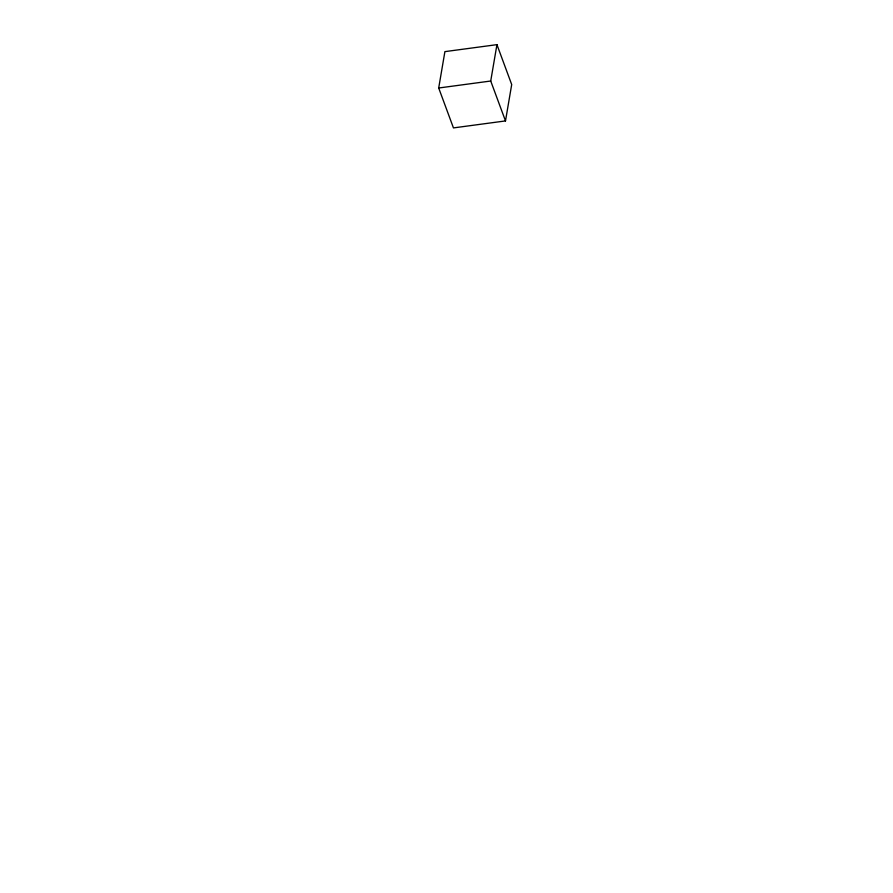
<?xml version="1.0" encoding="UTF-8"?>
<svg xmlns="http://www.w3.org/2000/svg" width="893" height="893" viewBox="0 0 893 893"><rect width="100%" height="100%" fill="white"/><g stroke="black" fill="none" stroke-linecap="round" stroke-linejoin="round"><path stroke-width="1.34" d="M438.697 88.005L444.904 51.627L496.943 44.65L511.7 84.556L505.494 120.923L453.454 127.911L438.697 88.005L490.726 81.017L496.943 44.65M490.726 81.017L505.494 120.923"/></g></svg>
